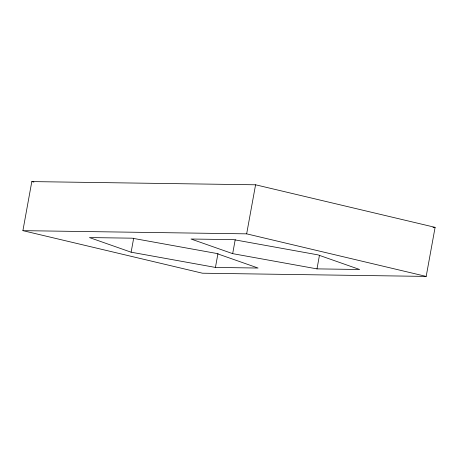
<?xml version="1.0" encoding="UTF-8"?>
<svg xmlns="http://www.w3.org/2000/svg" width="458" height="458" viewBox="0 0 458 458"><rect width="100%" height="100%" fill="white"/><g stroke="black" fill="none" stroke-linecap="round" stroke-linejoin="round"><path stroke-width="0.69" d="M22.9 230.655L31.814 181.591L255.575 184.792L435.1 227.345L426.186 276.409L202.425 273.208L22.9 230.655L246.656 233.849L426.186 276.409M131.125 252.198L89.453 237.57L132.093 238.177L216.405 253.417L258.077 268.039L215.437 267.432L131.125 252.198L133.673 238.177M215.437 267.432L217.985 253.417M232.675 253.646L191.003 239.019L233.643 239.631L317.955 254.866L359.627 269.493L316.988 268.88L232.675 253.646L235.223 239.631M246.656 233.849L255.575 184.792M316.988 268.88L319.409 255.564M432.953 227.317L435.1 227.345M31.814 181.591L33.903 182.089"/></g></svg>
